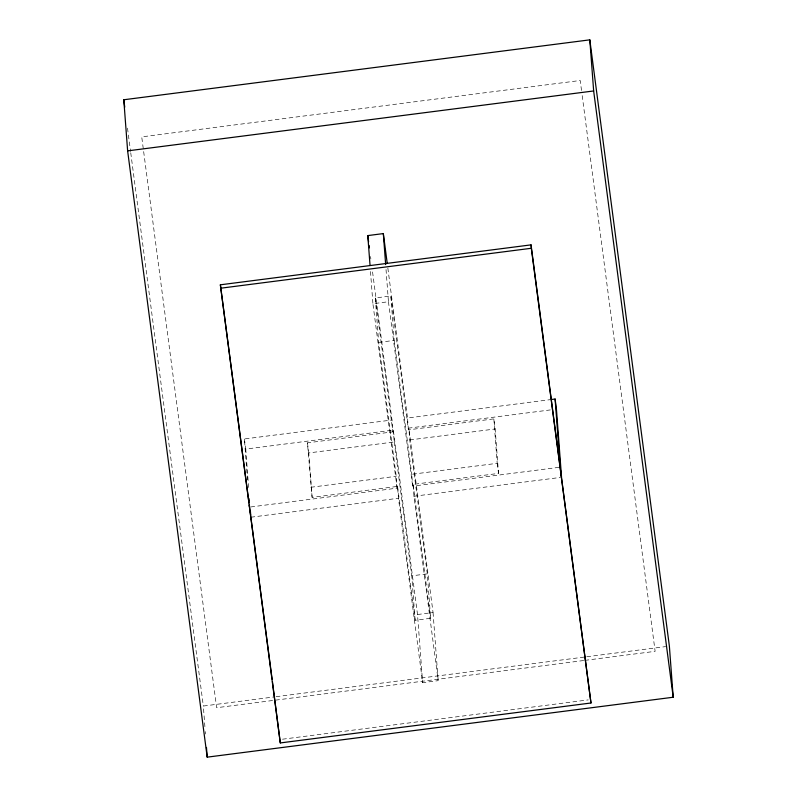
<?xml version="1.0" encoding="UTF-8"?>
<svg xmlns="http://www.w3.org/2000/svg" width="797" height="797" viewBox="0 0 797 797"><rect width="100%" height="100%" fill="white"/><g stroke="black" fill="none" stroke-linecap="round" stroke-linejoin="round"><path stroke-width="0.6" stroke-dasharray="3.98 2.99" d="M250.766 506.962L397.115 488.143L396.229 476.297L378.655 342.401L375.307 297.968L390.849 295.966L408.413 429.852L493.851 418.873L495.176 428.975L498.523 473.418L413.085 484.397L413.972 496.252L438.181 680.658L422.639 682.66L398.44 498.245L397.554 486.399L312.115 497.378L307.443 442.833L392.881 431.854L391.994 419.999L372.309 270.014M397.115 488.143L372.916 303.737L388.448 301.734L386.027 269.525M378.655 342.401L394.186 340.409L390.849 295.966M247.488 479.854L244.42 438.968L391.994 419.999M408.413 429.852L407.526 418.007L550.179 399.666M248.634 487.485L245.745 449.08L393.32 430.101L417.518 614.517L422.639 682.66M397.554 486.399L415.117 620.285L430.659 618.293L427.312 573.85L409.738 439.954L408.851 428.109L551.504 409.768M312.115 497.378L308.768 452.935L394.206 441.956L393.32 430.101M409.738 439.954L495.176 428.975M310.79 487.276L396.229 476.297M558.996 467.331L412.647 486.15L411.76 474.295L497.198 463.316L493.851 418.873M250.866 517.223L398.44 498.245M413.972 496.252L560.321 477.443M415.117 620.285L411.78 575.842L427.312 573.85M417.518 614.517L433.05 612.514L408.851 428.109M204.899 726.725L203.345 706.042L274.855 696.847M276.091 696.688L585.536 656.907M586.771 656.748L665.674 646.606M583.683 660.524L216.635 707.716L141.727 136.865L580.206 80.497L581.83 92.831M584.918 660.364L655.124 651.338L581.989 94.066M282.507 739.208L588.256 699.896M497.198 463.316L498.523 473.418M387.84 268.011L407.526 418.007M394.186 340.409L411.76 474.295M413.085 484.397L430.659 618.293M388.448 301.734L412.647 486.15M370.535 256.485L370.854 258.945M375.307 297.968L392.881 431.854M394.206 441.956L411.78 575.842M307.443 442.833L308.768 452.935M244.42 438.968L245.745 449.08M127.5 128.098L130.578 151.52M130.738 152.745L203.345 706.042M433.05 612.514L438.181 680.658M370.495 271.518L372.916 303.737M205.267 731.596L205.457 734.027"/><path stroke-width="1.2" d="M123.784 99.764L589.81 39.85L669.37 646.128L673.216 697.236L207.19 757.15L127.63 150.872L123.784 99.764L124.75 107.157M127.63 150.872L593.655 90.958L589.81 39.85M370.027 265.321L367.786 235.593L383.327 233.591L387.193 263.1M220.37 284.808L531.051 244.868L590.976 702.994L280.295 742.934L220.37 284.808L248.993 502.927M220.62 288.215L531.31 248.275L531.051 244.868M551.414 399.506L555.101 399.028L556.426 409.14L561.546 477.283M593.655 90.958L673.216 697.236M531.31 248.275L590.976 702.994M367.786 235.593L368.593 241.74M369.081 245.426L369.4 247.887M249.312 505.388L272.116 679.144M272.435 681.604L280.295 742.934M555.101 399.028L560.221 467.172M383.327 233.591L385.658 264.564M250.397 511.026L250.676 514.742M248.883 498.444L249.072 500.924M249.351 504.64L249.541 507.111M206.463 747.417L207.19 757.15"/></g></svg>
